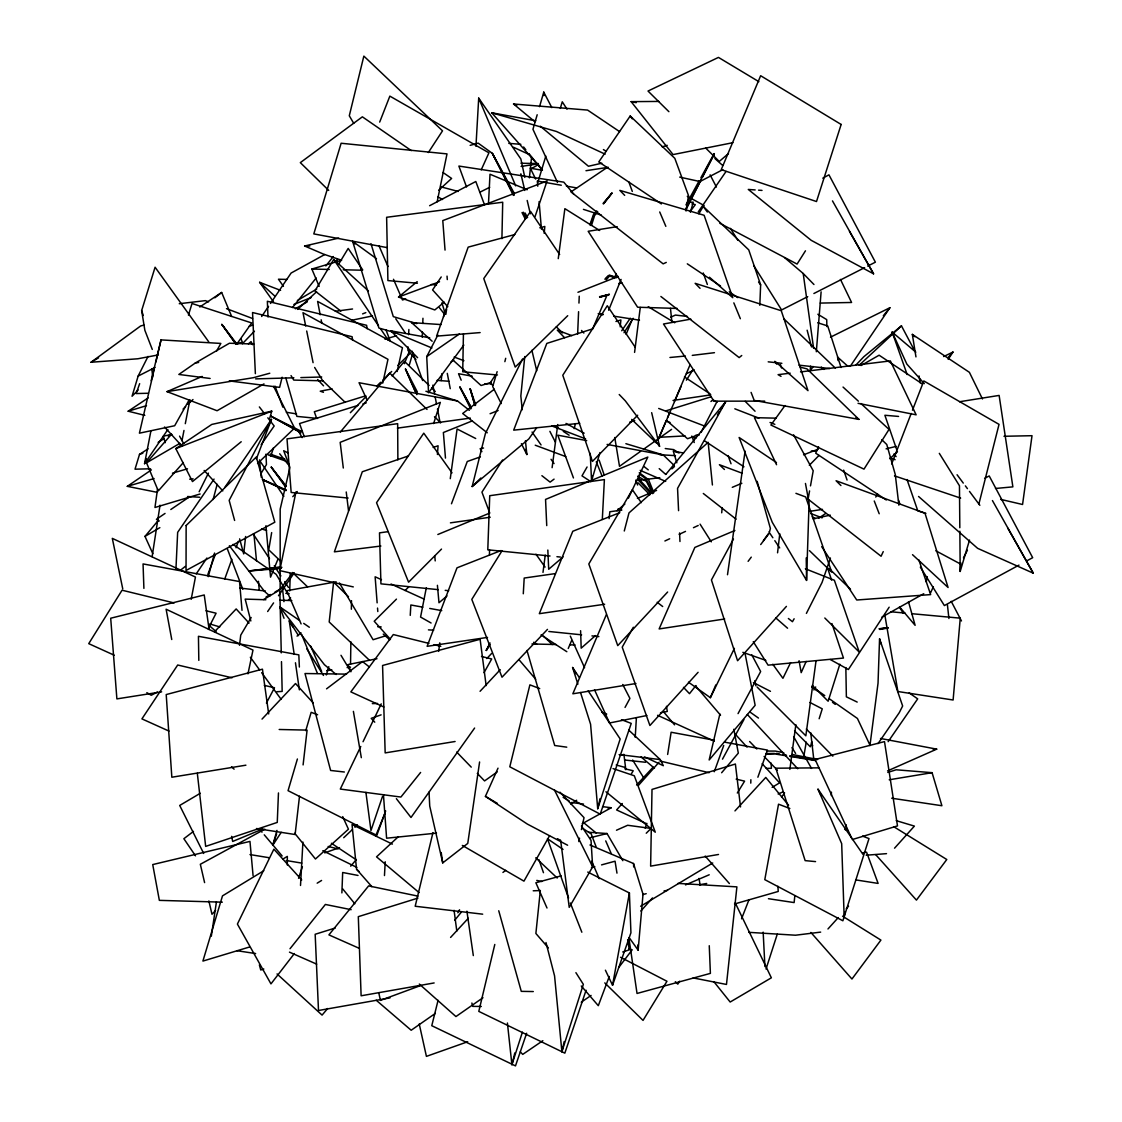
<?xml version="1.0" encoding="UTF-8"?>
<svg xmlns="http://www.w3.org/2000/svg" width="1122" height="1122" viewBox="0 0 1122 1122"><rect width="100%" height="100%" fill="white"/><g stroke="black" fill="none" stroke-linecap="round" stroke-linejoin="round"><path stroke-width="1.5" d="M350.541 664.154L350.877 641.84M351.368 609.232L351.495 600.649M463.428 333.949L462.713 371.761L497.439 374.986M489.458 555.138L489.557 549.962M501.913 238.677L502.712 202.226L386.627 217.289L387.903 280.57L417.426 283.235M831.332 795.582L831.416 792.118M750.772 783.128L750.87 779.72M289.714 590.915L290.275 573.594M776.452 462.559L739.118 437.482L772.273 522.305L806.55 580.411L809.074 502.796L805.456 483.456M878.035 743.62L899.297 712.624L902.649 706.004L879.564 638.825L878.035 683.2L869.943 745.583M422.251 337.189L422.447 332.028M422.756 323.431L422.952 318.269M341.887 892.916L342.673 872.495L358.016 875.441M759.818 305.31L760.632 284.862L748.739 249.869L703.228 206.42L698.852 213.797M278.466 792.945L277.26 822.412L205.663 846.395L197.318 773.268M577.634 334.075L578.587 311.692M578.952 303.08L579.247 296.194M175.958 568.826L177.655 532.347L214.036 479.08M408.057 346.894L407.903 350.387L415.925 359.475M408.618 334.707L408.871 329.489M488.463 203.952L490.005 174.233L527.186 189.758M602.318 519.43L604.393 479.585L489.739 495.7L487.79 549.808L550.018 556.007M384.467 875.553L385.225 861.78M300.514 885.468L302.912 842.089M475.952 146.281L478.701 98.133L520.86 158.987L524.816 177.43M410.245 615.375L410.848 604.982L422.868 607.184M523.287 593.762L524.198 578.054L555.306 573.594M635.22 737.364L636.37 718.178M281.313 568.363L249.112 570.986L280.374 566.876M969.534 540.033L960.194 571.435L960.797 562.879M437.412 454.48L438.085 445.771L433.148 447.468M816.325 351.747L821.108 291.86M721.712 512.81L722.161 507.677M544.198 233.334L544.815 226.448L539.808 227.794M629.358 937.88L638.138 950.166L643.018 894.22L633.523 863.519L589.976 844.992M620.214 326.839L620.887 319.938L615.95 321.495M810.07 371.34L810.575 366.165M524.759 356.544L520.832 396.01L522.249 409.768M540.327 890.531L535.881 933.476L548.363 947.922M529.374 177.851L531.576 157.234M609.106 518.63L609.835 511.758L621.854 510.047M794.853 895.651L794.124 902.579L768.43 898.708M245.62 536.498L243.698 553.903L239.617 538.855M844.768 912.326L844.179 917.501L841.682 843.66L818.022 789.201L863.014 854.417M299.504 796.227L295.114 834.516L256.503 828.527M303.094 764.909L307.091 730.113L279.182 729.482M777.56 552.809L779.776 533.792M239.519 645.304L240.725 635.164L251.16 617.507M441.17 380.582L441.998 373.626M634.575 352.392L640.269 307.442M438.688 651.391L439.768 642.85M552.108 467.678L557.746 424.537M542.992 572.402L545.25 555.095M558.251 258.649L564.871 208.664L599.681 230.501M590.242 453.33L591.546 480.903L592.234 475.812M789.86 769.397L795.849 724.63M450.273 478.673L457.089 428.997L475.7 438.506M816.031 660.844L805.848 735.808L757.112 687.043M157.543 488.883L154.962 507.481L200.151 493.975M745.092 451.1L727.505 574.73M479.599 761.964L467.762 843.421L442.727 862.902L429.726 806.059L429.039 792.132M211.315 936.211L216.434 901.85M445.855 314.342L446.626 309.139M152.143 556.624L160.025 505.195M667.646 754.447L671.124 732.245L714.139 740.211M686.047 211.02L688.515 195.621L674.813 158.328L630.199 116.015L598.797 161.933L661.391 203.938M803.899 755.891L806.227 742.161M271.664 532.585L268.733 549.822L281.257 561.771M808.064 499.29L809.579 490.903M810.491 485.868L813.212 470.777L793.577 434.845M605.403 970.193L612.542 985.256L629.4 892.972L587.746 872.06M191.203 599.302L195.452 577.045L112.312 538.378L122.747 588.84M167.865 429.516L144.556 463.695L150.881 431.058M183.699 443.597L182.002 440.623L183.98 430.455M185.298 423.667L189.899 399.923M426.304 587.844L420.568 617.058L431.086 623.005M437.145 201.834L447.005 153.896L341.13 143.251L313.809 233.909L387.048 247.597M295.97 491.885L279.743 570.607L353.29 586.904M247.962 673.845L252.983 650.101L166.112 609.232L171.75 639.512M443.513 316.895L444.593 311.79M926.239 581.855L927.319 576.764M382.756 383.093L387.974 359.32L302.996 312.701L305.689 326.025M578.784 841.57L579.541 838.148M581.406 829.607L584.029 817.643L559.962 792.188M397.146 371.508L402.447 347.736L317.624 301.425L320.191 314.777M545.979 942.536L554.563 975.888L561.898 1051.749L564.184 1041.581M154.345 368.731L139.409 433.176L174.681 425.729L189.211 399.811M155.916 361.943L161.021 339.896L220.838 343.43L216.574 351.06M289.869 467.664L280.191 509.108L280.163 589.19L292.87 572.753M719.875 714.041L709.16 759.973L755.148 705.317L744.98 653.06M580.523 692.512L590.579 724.223L597.703 808.738L600.074 798.626M494.802 944.458L478.799 1011.385L564.829 1053.151L586.077 990.249M151.161 380.751L161.021 339.896M432.966 832.608L415.182 906.253L482.684 914.178M507.41 1022.998L511.913 1064.736L514.816 1052.913M282.141 377.23L279.616 387.356L229.239 380.905M536.793 427.524L528.855 438.912L472.166 486.555L485.433 433.415L522.557 358.998M438.071 1000.333L431.774 1025.704L515.489 1065.9L526.639 1033.25M574.169 428.66L575.446 423.597M978.833 504.227L999.029 424.368L923.813 380.947L912.467 410.217M504.858 361.663L505.699 358.311M624.281 530.987L628.993 512.908L708.15 442.334L712.414 484.97M769.538 531.744L770.393 528.462L757.154 481.338M208.271 576.652L214.54 553.048M213.11 499.5L217.177 484.325M690.465 212.114L693.242 202.212L689.778 202.212M281.215 832.342L272.73 845.315L276.994 830.392M269.645 418.52L271.776 411.157L211.763 424.439L175.817 448.618L192.479 481.562L241.216 441.745M409.404 364.664L412.307 354.762M537.186 114.753L532.95 129.296L557.494 182.465M539.528 106.674L543.763 92.13L551.842 107.628M297.4 758.991L288.059 790.673L376.838 835.385L385.659 810.926M305.759 730.66L311.159 712.316L317.61 714.77M497.13 371.663L492.698 386.585L501.239 403.569M591.546 480.903L599.961 452.587M148.048 356.403L138.146 376.08L132.059 396.248L138.146 389.993M326.32 674.939L328.802 666.734M537.859 182.381L545.825 156.07M560.285 108.385L562.276 101.807L567.003 109.171M148.118 448.842L139.521 454.368L135.019 469.192L150.516 468.772M152.283 349.433L144.85 330.275L141.653 310.584L155.088 267.232L208.776 341.901M188.426 315.128L192.03 303.501L251.693 322.954L236.77 344.159M591.518 225.354L594.604 215.438L597.675 211.497M811.893 741.852L810.336 746.803L794.558 730.927M819.144 718.739L822.258 708.838L809.972 702.498M270.865 456.037L273.445 447.86M433.639 423.569L440.329 402.391L340.176 442.349L343.304 468.014M839.845 664.224L828.148 701.222L812.23 685.332M561.898 1051.749L583.356 984.359L575.909 972.662M511.913 1064.736L522.417 1032.142M597.703 808.738L620.171 738.963L588.138 690.829M766.017 969.043L777.266 934.205M298.536 878.288L302.393 866.689M590.424 225.466L593.594 215.999L596.834 211.96M535.04 216.63L547.045 181.021L442.783 220.599L445.041 250.094M382.462 796.564L370.961 830.575L365.912 792.384M272.73 845.315L276.657 833.842M830.434 557.999L822.061 582.444L806.395 613.397M589.92 224.652L593.356 214.807L596.638 210.978M139.647 383.668L136.183 393.556L148.441 393.247M612.542 985.256L630.929 932.775L629.4 892.972M645.206 828.26L646.917 823.422M757.869 777.223L767.49 750.099L724.461 742.119M714.279 771.726L723.718 745.485M224.723 579.036L231.875 559.289M236.041 547.774L238.425 541.197M144.556 463.695L146.337 458.87M451.479 503.764L467.271 461.493L480.398 456.864M207.836 574.45L215.186 554.885M609.274 976.477L598.307 1005.691L581.28 986M256.335 458.968L271.496 419.362L224.709 487.579M336.109 262.422L337.371 259.168M891.667 463.905L911.204 413.471M741.544 918.82L749.005 899.69M379.685 122.088L389.853 96.127L488.926 152.83L481.226 169.857M404.383 363.682L409.516 350.863M608.643 310.219L621.083 279.42M626.118 334.356L632.079 319.784M277.835 559.457L270.542 577.143L265.942 525.727M375.73 835.708L384.902 813.464M606.329 614.674L572.837 693.803L635.922 683.522M568.237 648.488L571.673 640.424M666.216 420.708L657.997 439.978L681.068 386.417M667.576 417.496L669.638 412.686M674.42 401.438L690.17 364.51M688.459 682.19L710.366 697.688L715.794 684.953M592.907 328.311L606.637 296.11M614.197 278.396L616.259 273.558M806.157 661.447L801.192 672.653L799.074 660.718M415.028 391.129L405.463 369.04L417.412 392.111M818.555 446.808L815.708 453.204L886.31 499.991M567.62 845.231L527.326 824.067L485.419 796.354L498.014 768.163M930.517 592.921L933.392 586.708M300.934 432.854L270.795 416.122L301.58 431.451M883.252 551.617L881.079 556.246L807.952 499.052M628.432 498.154L647.815 457.075L545.558 499.416L546.737 525.601M360.765 746.467L340.303 789.061L400.905 797.055L420.61 772.455M363.037 741.726L381.228 703.873M710.366 697.688L734.419 648.362M790.575 662.667L782.932 678.305L772.778 664.266M199.141 491.745L208.412 473.133M470.777 409.025L459.908 387.02L471.478 407.931M685.822 209.954L700.885 180.347M702.47 177.234L714.363 153.854M208.131 628.783L216.097 613.215L206.027 610.761M490.048 642.962L486.261 650.48L489.963 644.603M463.835 345.071L428.534 392.77L426.725 356.628L437.846 335.029M685.907 208.804L714.363 153.714M701.096 432.321L717.112 401.396M271.496 419.362L229.169 500.384L234.624 520.454M963.475 557.83L967.416 550.243M266.419 703.059L274.497 687.758L264.301 685.374M733.451 539.093L711.432 579.962L737.575 660.746L786.424 606.385M738.038 713.62L760.66 671.531L751.712 654.729M625.038 707.421L629.919 698.403L622.738 684.504M722.498 759.145L743.886 719.623M685.963 204.877L699.216 180.74M700.885 177.725L714.139 153.588M489.473 644.533L486.261 650.48M665.767 474.466L725.654 401.76L677.562 488.365L678.572 510.65M633.327 627.254L622.219 647.156L649.904 725.513L698.094 672.302M484.017 672.667L491.688 658.979L481.506 656.454M549.542 835.764L523.96 881.149L462.334 845.427M587.072 466.99L581.995 475.868L590.775 481.618M794.124 618.783L792.455 621.7L788.373 618.503M457.818 912.775L459.557 909.774M581.434 826.016L591.042 840.42L592.654 866.815L569.219 907.361L560.649 840.294M631.434 773.731L633.201 770.758L624.814 768.794M368.451 290.963L333.725 259.463L314.931 290.893L340.836 311.103M338.606 264.245L348.185 248.425L362.757 269.967M813.885 689.988L815.694 686.987M261.047 473.4L266.447 464.578L265.97 454.13M737.308 793.03L744.601 781.15L736.158 779.131M679.637 981.203L677.814 984.134L675.318 981.708M502.067 550.706L471.801 599.4L502.011 677.211L547.48 629.386M686.398 380.19L692.877 369.825M717.379 414.902L719.216 411.984M721.053 409.067L725.654 401.76M805.47 250.809L797.083 264.077L719.861 223.292M624.028 332.715L633.201 318.311M502.6 459.992L481.941 492.151L489.795 513.119M875.749 497.06L877.628 494.143M428.338 152.55L442.517 130.839L363.851 56.1L349.293 115.776L353.725 123.336M889.157 607.198L848.386 669.525L830.266 659.526M495.629 374.706L489.949 383.331L492.881 385.253M948.174 359.335L952.957 352.056L943.658 356.558M441.212 276.966L432.587 289.925L447.818 306.713M196.252 573.861L206.897 558.041M261.664 316.502L268.537 306.362M270.5 303.459L291.117 273.039L324.707 254.554M850.238 366.319L889.886 307.723L830.504 337.161M621.714 330.752L630.298 318.213M267.653 611.532L273.572 602.907M278.508 595.726L294.315 572.739M698.249 211.876L726.032 171.484M888.147 741.67L917.684 698.866L909.171 692.905M261.202 444.607L274.175 425.995L267.821 417.819M781.571 797.167L784.573 792.861M474.606 728.052L411.003 817.489L396.361 798.668M785.007 405.533L770.912 425.028L863.996 469.136L889.031 429.389L860.925 403.527M810.168 370.723L813.198 366.543M763.423 540.58L768.444 533.665M285.339 486.71L271.258 467.117L286.32 486.387M690.142 211.595L695.317 204.625L691.937 203.853M748.108 561.337L751.263 557.143M760.702 544.563L769.103 533.385M236.658 343.781L221.847 324.398L235.872 344.202M618.671 967.585L632.191 949.787L628.769 949.086M294.371 953.546L270.963 983.882L237.401 924.065L273.866 849.172L301.72 879.943M603.804 203.601L611.981 193.082L603.215 203.306M695.921 685.556L689.497 693.677L683.48 687.351M290.009 948.749L325.366 904.458L351.144 909.676M292.533 307.512L316.166 278.004M325.829 265.928L333.36 256.545M603.313 203.867L611.967 193.096M454.705 920.278L461.268 912.214M883.309 315.773L889.886 307.723M152.844 553.665L144.99 536.386L158.356 520.356M340.331 432.04L389.755 373.121L427.019 409.446M392.139 375.982L404.453 361.298L429.123 385.491M721.628 772.749L738.318 753.114L733.858 729.244M327.694 1008.496L322.07 1015.101L277.05 973.952M350.695 866.156L356.361 859.536M606.231 279.855L609.414 276.166L616.469 277.513L609.33 275.058L606.104 278.368M292.786 496.681L297.274 491.534M183.363 462.545L158.3 490.917L146.519 462.811L170.712 435.14M622.331 803.52L616.609 809.958L646.356 823.604M638.362 785.498L658.965 762.315M640.872 910.994L652.499 897.937M948.441 357.105L952.957 352.056M894.557 848.176L914.402 826.101L896.254 820.659M827.966 928.974L838.274 917.586M846.283 908.736L848.569 906.211M734.966 810.911L765.765 777.434L788.612 805.273M350.359 412.7L365.912 396.739M636.609 785.021L653.088 767.182M450.581 937.431L468.295 918.287M667.632 592.023L617.745 645.641L588.812 563.959L632.373 489.711L641.293 502.67M480.062 691.292L500.244 669.694M262.029 719.09L295.507 683.536L313.108 702.835M214.681 631.63L236.167 608.937L249.056 623.103M486.794 658.544L491.59 653.495M855.595 365.351L863.898 356.67L901.457 325.857L914.472 350.457M215.606 910.475L211.974 914.276L208.874 900.938M242.394 343.739L254.442 331.2M249.168 570.93L281.917 567.339M809.327 465.293L818.99 455.434M637.675 415.224L592.444 461.423L562.781 375.253L607.297 305.731L635.318 347.371M441.507 549.079L408.576 582.178L376.543 502.712L423.765 433.176L452.04 472.839M396.459 599.12L374.229 621.251L390.456 639.358M405.098 590.509L408.801 586.834M646.244 833.225L651.181 828.331M604.856 279.182L608.419 275.675L616.441 277.499M472.166 486.555L480.861 478.014M376.95 385.912L380.638 382.293M383.093 379.895L391.676 371.466M397.805 365.449L410.077 353.43M567.718 315.703L515.208 367.076L483.764 278.551L530.58 211.455L559.64 254.512M288.172 600.298L290.626 597.9M183.068 409.081L185.537 406.697M188.019 404.313L192.97 399.53M257.555 463.498L294.581 428.057L273.6 386.389M343.711 837.713L352.42 829.551M354.917 827.223L357.399 824.894M859.172 365.253L901.457 325.857M297.596 309.406L316.558 291.762M671.896 468.87L674.462 466.5M398.394 836.647L376.543 856.843L419.067 892.579M438.674 190.277L451.619 178.44L442.98 172.479M889.76 458.758L897.46 451.801M475.742 404.958L470.146 388.759L475.027 405.589M595.502 635.571L581.182 648.151L580.607 630.704M297.05 636.146L300.962 632.766M728.473 153.56L719.258 161.456L705.752 148.104M563.146 556.877L548.7 569.247L547.831 550.046M617.002 510.762L624.884 504.016M447.005 595.964L438.983 602.752L437.412 585.319M248.397 343.823L251.048 341.621L252.604 344.706M444.242 302.183L434.803 309.953L398.52 297.05L417.188 281.636M741.74 355.506L739.16 357.595L660.886 296.474M181.161 569.696L185.256 566.428M214.863 297.779L221.665 292.463L231.651 316.446M494.269 389.25L462.671 413.499L487.257 432.797M502.937 872.439L505.713 870.335M450.932 362.125L453.709 360.022M326.558 688.838L362.532 661.573L369.362 666.959M193.475 831.402L183.868 838.709L195.509 855.848M554.072 479.122L550.089 482.123L541.898 475.686M158.398 354.903L137.852 358.774L91.05 362.252L140.643 325.969L143.897 325.071M497.228 771.908L484.578 780.926L477.299 773.395M640.62 451.339L619.498 466.317L614.772 437.51M643.439 449.347L671.587 429.375M710.927 401.494L713.578 399.628M435.35 1013.39L411.185 1030.248L376.207 1000.221M482.979 997.724L455.939 1016.56L419.305 984.05M253.698 344.019L229.407 343.248L195.256 363.051L178.847 374.453L210.123 378.465M426.725 356.628L459.403 333.977M581.252 1002.212L591.084 995.438M157.431 492.376L127.305 486.345L151.386 469.894M542.852 1040.683L522.726 1054.385L520.313 1051.861M165.046 513.427L156.407 519.304L159.268 520.987M170.81 509.514L189.534 496.794M606.862 167.669L570.958 191.918L663.144 263.852L666.272 262.408M818.527 518.28L825.68 513.469M144.808 415.364L128.189 411.213L148.132 397.931M270.795 416.122L299.714 431.732M199.772 306.979L221.665 292.463M158.132 442.405L163.868 438.716M168.16 435.967L171.021 434.116M570.846 803.983L576.68 800.238M317.175 883.168L321.579 880.461M263.754 870.742L222.493 895.875L202.9 961.077L249.266 947.08M282.912 859.073L287.33 856.381L287.33 864.992M263.656 599.555L279.813 589.877L281.271 652.892M640.634 906.239L712.736 863M772.146 787.335L779.594 782.876L762.147 763.717M297.372 300.528L316.685 289.069M200.305 793.282L179.702 805.456L203.685 853.463M91.05 362.252L98.582 357.82M144.99 536.386L159.857 527.649M531.113 168.833L538.602 164.471M295.352 308.816L307.316 301.818M146.519 462.811L179.786 443.4M263.979 383.906L217.079 410.736L167.024 391.634L202.17 376.431M861.051 365.534L879.101 355.211L922.438 383.99M881.934 617.058L923.743 593.72M266.068 596.988L270.528 594.506M274.988 592.037L282.421 587.914L283.95 601.644M582.206 823.702L611.224 807.756L602.57 806.62M264.778 829.186L200.333 864.277L204.597 882.607M822.791 178.188L828.948 174.836L875.384 262.183L867.699 266.096M1018.972 565.123L944.373 605.571L920.335 567.143M1026.574 560.986L1032.675 557.69L989.211 475.952L984.625 478.351M221.847 324.398L236.069 343.977M157.375 692.036L151.232 695.275L146.842 692.653M429.628 205.705L475.812 181.512L484.367 204.442M271.229 467.145L286.096 486.317M722.806 169.688L699.946 181.54L679.722 177.108M138.146 376.08L155.088 367.441M807.728 296.643L781.599 309.953L753.661 265.451M813.885 293.515L864.613 267.667M480.37 191.96L489.711 187.304M686.44 373.654L694.308 369.994M664.897 540.986L669.652 538.77M679.175 534.338L685.514 531.393M693.452 527.705L698.207 525.489M670.746 317.161L675.43 315.072L687.463 316.46M616.483 830.224L627.661 825.273L651.307 828.471M887.572 770.884L936.702 749.145L880.518 738.472M778.121 793.997L782.932 791.936M685.5 884.907L709.216 874.781M734.896 530.496L694.855 547.424L659.119 628.937L724.672 618.993M732.287 487.327L741.824 483.302M637.422 498.406L656.58 490.398M437.832 534.507L489.22 513.287M262.941 828.92L232.689 841.444L231.623 836.367M293.908 304.455L311.257 297.498M472.362 420.862L443.372 432.517L445.476 458.085M490.09 413.723L498.14 410.484M619.779 512.67L572.781 531.281L539.317 613.678L604.66 604.253M577.942 292.281L618.208 276.447M501.057 550.551L457.005 567.83L427.117 646.328L487.537 637.408M237.429 343.935L242.324 342.028L240.978 338.83M175.817 448.618L271.776 411.157M362.602 313.88L365.814 312.631M803.562 454.817L818.176 449.179M398.52 297.05L439.543 281.762M420.68 985.537L380.442 1000.389L378.956 993.643M698.922 434.649L687.52 438.73L666.552 420.385M324.721 852.874L339.489 847.615M467.692 1041.749L426.416 1056.377L419.235 1023.979M381.115 714.854L371.2 718.346L374.762 722.175M408.436 455.939L362.294 471.759L334.384 551.842L380.891 546.035M139.521 454.368L142.831 453.232M622.724 951.975L629.288 949.843L627.647 939.619M592.907 328.802L546.807 343.402L513.694 430.147L579.751 423.303M887.811 772.441L896.155 769.79L932.087 772.679L941.905 805.736L891.709 798.219M386.263 635.613L373.093 639.722L339.391 582.949M629.723 422.153L634.715 420.596M666.314 410.736L711.208 396.739M417.931 898.105L358.311 916.66L361.116 995.789L434.144 982.942M335.24 928.02L315.17 934.275L318.494 1010.501L389.993 997.893M662.218 146.884L667.211 145.341M365.814 395.771L314.314 411.746L316.628 418.296M357.904 405.435L299.546 423.555L304.23 436.626M362.911 403.892L366.235 402.854M249.294 326.179L252.548 325.184M491.015 382.448L481.058 385.505L452.755 359.882M599.653 297.344L609.33 294.399L599.555 296.685M128.189 411.213L146.491 405.673M852.313 839.537L897.488 825.904L884.501 741.6L815.119 759.51L851.584 837.966M263.824 969.029L260.739 969.969L259.378 964.92M405.827 298.957L402.461 299.953L393.499 279.28M384.958 339.181L396.501 335.759M620.606 755.372L623.916 754.391L625.824 769.748M319.167 286.39L311.86 269.042L341.621 260.248L323.767 254.217L304.623 245.999L338.746 238.102M127.305 486.345L154.065 478.547M172.451 473.175L187.5 468.8M734.517 903.981L778.219 891.457L777.939 886.282M470.16 145.355L478.14 143.125L492.263 153.293L514.142 193.068M600.116 296.965L609.33 294.399M269.771 373.247L253.474 377.693L167.024 391.634M561.14 875.875L535.867 882.748L547.003 908.007M591.462 867.629L594.828 866.703M601.574 864.88L615.052 861.205L616.974 873.14M514.816 234.54L468.169 247.135L436.584 336.137L480.132 332.589M590.256 837.713L607.016 833.534L622.85 860.686M642.808 894.529L646.202 893.687M886.1 448.842L896.254 446.36M601.785 163.209L588.461 166.252L540.299 126.225M813.198 518.855L830.266 515.124M714.448 352.687L692.274 355.379M352.098 320.191L372.49 315.913M376.978 658.726L348.002 664.589L350.765 670.956M732.89 142.69L673.06 154.584L631.139 101.639L658.824 101.429M646.889 715.513L609.527 722.989L594.548 689.82M660.479 712.807L667.281 711.446L666.468 706.313M171.89 434.438L163.363 436.121L165.144 442.713M332.126 388.899L320.233 391.199L323.431 392.293M483.554 448.015L480.132 448.674L481.913 451.633M195.256 363.051L198.65 362.42M336.151 581.813L286.741 590.719L301.103 623.944M690.857 319.139L663.495 324.006L713.985 401.171L764.699 401.129M664.042 890.952L667.464 890.349M699.876 884.683L706.706 883.477M718.515 854.473L650.634 866.128L652.008 789.425L735.387 764.026L740.534 806.928M879.662 629.456L888.147 628.025M889.213 779.776L932.087 772.679M245.9 765.19L171.834 777.223L166.21 694.56L262.45 669.175L268.691 713.943M455.097 741.502L385.169 752.904L382.574 665.486L480.118 639.274L486.149 685.612M863.141 852.748L866.577 852.201L878.119 883.421L855.623 879.872M617.198 226.658L588.166 231.286L637.619 307.218L677.267 308.452M959.576 401.732L999.127 395.421L1012.871 486.864L995.495 488.477M161.638 691.839L116.884 698.894L110.699 618.222L204.232 594.969L209.113 629.54M585.979 170.712L608.278 167.304M808.696 511.506L822.51 509.374M521.113 166.435L538.378 163.854M326.726 670.647L331.832 669.89M347.119 667.604L350.513 667.099M673.046 400.428L710.829 394.874M879.339 628.993L887.951 627.759M388.156 531.646L379.502 532.866L380.933 583.847L438.267 589.653M450.427 522.852L490.216 517.228M397.426 428.127L470.328 418.099M335.38 311.271L352.546 308.985M879.199 628.755L887.881 627.605M790.183 373.177L778.093 374.664L781.038 376.361M800.547 371.915L890.363 360.905L916.127 414.817L858.064 403.331M639.105 480.23L659.778 477.706M820.659 932.116L795.512 935.215L748.697 932.326M179.268 303.711L205.34 300.64L208.594 301.874M618.741 283.501L622.191 283.109M189.674 479.178L193.11 478.813M436.5 833.127L386.599 838.204L383.443 794.642M669.96 357.483L685.402 356.025M302.169 431.311L298.761 431.591L302.127 437.622M933.238 749.426L936.702 749.145M866.184 855.216L886.506 853.646M484.648 384.019L491.534 383.486M276.98 691.727L282.169 691.418L281.482 661.643M607.886 807.952L611.224 807.756M659.231 437.3L685.107 435.911M695.458 435.364L698.908 435.182M811.318 451.016L816.55 450.778M533.216 890.798L540.117 890.545M372.336 703.62L377.567 703.452M255.606 378.885L293.88 377.791M300.85 377.595L321.719 376.992M765.947 754.082L774.559 753.886L786.522 755.849M1003.98 436.276L1032.016 435.701L1022.563 504.493L1000.726 499.402M820.294 303.08L851.584 302.477L840.462 279.406M765.807 753.605L774.446 753.437M766.256 768.388L771.389 768.304L771.165 763.142M818.794 767.855L775.835 768.205L805.147 860.63L815.554 861.598M766.775 751.067L775.344 751.081L783.801 752.778M304.623 245.999L309.812 246.013M481.282 1006.448L472.783 1006.378L471.871 1003.012M346.516 674.126L305.002 673.523L330.611 770.463L344.342 772.006M533.287 991.553L521.281 991.357L498.743 910.755M520.959 163.251L538.364 163.56M311.86 269.042L329.265 269.448M343.206 269.771L362.35 270.22M531.954 643.986L556.119 644.533M569.92 644.841L575.095 644.954M323.164 380.821L293.74 380.078L291.033 375.59M776.2 418.169L754.419 417.65L776.55 464.718M286.952 279.434L278.466 279.224L283.431 286.306M222.338 902.158L159.352 900.363L152.732 864.571L249.968 841.402L253.081 875.679M265.886 599.751L245.171 599.106L250.837 620.971M279.701 600.186L291.79 600.565M659.792 454.719L675.472 455.644M677.912 883.407L736.902 886.871L726.481 984.457L693.13 977.921M187.556 496.513L199.674 497.256M377.707 626.721L381.214 626.946M428.436 629.863L433.681 630.185M432.166 341.242L411.564 322.603L441.002 324.567M755.148 189.927L748.29 189.45L811.22 240.332L873.561 273.824L832.482 200.894M758.57 190.165L762.006 190.403M588.447 832.229L607.016 833.534M437.033 380.372L449.024 381.27M508.799 143.378L520.832 144.303M534.942 121.779L513.539 103.995L587.591 110.082L619.568 131.611M898.568 416.43L884.879 415.266L896.801 449.88M431.311 284.483L436.528 284.946M891.092 611.799L904.935 613.061M911.849 613.706L960.264 618.166L953.111 700.002L897.881 691.517L884.767 614.576M317.526 418.422L296.881 416.388L285.886 378.184M348.115 498.056L291.173 492.46L287.008 438.87L397.665 423.667L397.875 459.866M556.933 556.694L560.397 557.045M445.224 590.354L448.688 590.719M548.84 631.476L581.603 634.828M591.953 635.894L598.853 636.595M768.205 361.831L781.866 363.318M798.948 365.169L829.705 368.507M624.716 760.015L645.529 762.273M239.884 588.068L265.395 590.999M285.801 593.328L289.195 593.72M619.12 754.601L660.227 759.594L663.34 765.709L644.575 756.915M665.262 448.534L673.663 449.613L677.856 452.39M571.421 802.496L583.538 804.095M566.764 747.168L554.703 745.499L526.989 650.494M236.952 950.699L255.634 953.56M598.18 313.697L603.341 314.511L600.452 313.641M613.678 316.138L639.498 320.191M286.348 412.279L296.503 413.892M789.93 756.396L815.554 760.576M249.996 854.571L268.985 857.699M286.236 860.532L301.762 863.099M542.108 170.235L530.327 168.216L535.671 179.057M776.186 753.409L779.594 753.998M783.016 754.587L786.438 755.176M789.86 755.765L813.801 759.903M561.28 185.228L537.312 181.063L537.761 186.21M566.414 186.126L576.68 187.907M417.608 357.68L390.835 330.85L429.768 337.834M542.459 169.969L491.702 112.775L535.797 120.797M800.252 367.175L806.97 368.872L858.947 419.39L754.208 400.428L751.081 392.391M472.18 376.179L458.533 373.71L461.184 380.19M429.726 608.433L441.745 610.62M469.361 410.301L457.453 400.961L359.054 382.728L367.104 400.077M683.564 453.022L673.27 451.1L676.832 462.797M586.694 440.595L557.788 435.182L573.454 477.944M607.1 444.424L663.214 454.929L674.168 465.434M792.258 754.461L817.629 759.524M631.139 101.639L636.216 102.677M417.931 896.113L368.605 885.903L328.9 934.878L359.18 948.3M536.765 880.405L541.8 881.527M232.044 677.786L177.697 665.009L141.919 718.879L168.959 731.067M660.101 761.039L709.118 772.693M599.372 313.978L602.514 314.749M174.12 602.949L122.06 590.214L88.736 643.649L114.206 655.206M328.157 846.479L338.213 848.933M428.927 643.397L393.303 634.561L350.849 691.881L383.836 707M434.018 644.659L440.806 646.342M817.04 759.187L813.66 758.318L810.729 732.764M411.564 322.603L414.958 323.487M441.451 186.981L458.253 191.469M616.202 764.994L624.561 767.28M491.702 112.775L556.442 131.484L605.151 154.177M395.337 332.785L378.899 328.017L352.645 241.37L376.473 258.677M209.8 623.958L219.786 626.918M416.739 323.613L393.303 316.628L370.989 243.74M625.88 443.681L663.214 454.929M425.911 391.269L457.453 400.961M925.902 513.371L917.796 510.847L907.011 479.529M817.714 322.771L827.741 325.955L841.065 367.511M583.426 209.365L601.378 215.144M261.566 528.911L266.545 530.524M894.5 475.882L960.642 498.112M613.033 768.584L634.309 775.779L655.276 832.201L605.95 791.767M742.848 652.331L765.835 660.381M270.22 454.087L284.904 459.235M268.186 454.901L286.026 461.184M565.769 456.598L535.236 445.21M666.791 421.283L670.016 422.461M674.35 451.198L679.161 452.979M454.158 357.048L463.891 360.695M742.189 473.232L719.398 464.704L724.433 469.473M795.933 493.329L805.694 496.976L831.725 572.136L809.453 550.636M692.569 437.075L695.766 438.295M810.729 513.539L822.131 517.859M226.49 308.648L252.534 318.494M571.799 335.618L557.283 330.12L564.562 337.694M539.71 688.585L529.893 684.855L509.795 766.789L600.214 814.151L631.237 723.409L621.434 719.679M601.813 712.218L606.722 714.083M789.846 808.485L778.528 804.193L764.797 879.648L842.874 920.783L869.003 838.569L862.538 836.114M844.768 829.368L848.008 830.589M551.856 425.967L585.586 438.842M658.698 408.45L705.429 426.374M273.544 301.86L259.631 282.309L280.584 290.374M712.414 400.105L717.224 401.971M734.826 408.801L758.837 418.127M770.029 422.475L774.839 424.34M890.251 457.832L895.118 459.725M805.358 568.784L834.375 580.27L859.242 652.092L824.81 618.012M618.054 508.911L621.251 510.187M513.539 103.995L516.793 105.314M390.835 330.85L431.914 347.988M640.171 470.356L665.683 481.408M262.52 479.501L286.32 490.005M289.476 952.143L316.67 964.135M992.437 500.566L1033.264 573.174L977.627 548.335L918.553 496.471M381.48 579.681L375.127 576.792L377.132 602.851M391.003 584.015L424.326 599.19M657.59 715.303L714.279 741.179M513.483 147.263L529.374 154.57M286.096 490.524L262.478 479.613L285.773 490.524M855.806 417.861L858.947 419.39M857.194 702.077L846.367 696.832L845.848 667.576M392.377 844.109L352.028 824.53L356.558 869.213L371.845 886.646M322.827 850.7L356.852 867.39M288.312 453.05L283.698 450.721L289.757 466.878M753.409 682.569L770.463 691.334M620.564 957.276L666.959 981.273L643.032 1020.403L604.772 982.886M935.832 550.804L960.306 563.903M565.993 423.429L584.155 433.176M687.295 196.294L704.181 205.564M812.23 516.849L815.245 518.518M438.001 196.897L442.531 199.506M533.665 642.261L536.653 644M485.419 796.354L497.411 803.408M557.424 838.653L560.411 840.42M563.146 797.363L569.163 800.954M758.865 81.668L718.459 57.404L648.011 91.05L668.894 111.681M637.717 476.191L646.468 481.45L652.667 493.666M817.854 314.244L826.718 319.616L826.886 326.6M648.264 306.713L674.701 322.771M893.827 826.746L946.786 859.508L916.436 900.11L875.707 854.655M842.538 916.169L880.91 940.096L851.949 979.015L810.897 932.452M603.412 149.563L606.385 151.428M582.346 828.162L591.182 833.856L596.062 846.703M541.042 634.94L566.848 651.714M554.464 425.589L558.868 428.478M563.258 431.353L569.12 435.196M704.532 440.806L743.956 466.808M684.462 376.936L710.268 394.018M915.959 356.894L912.34 334.398L969.394 372.322L982.451 398.969M331.397 843.267L355.898 859.55M687.309 263.824L720.534 286.04M729.202 291.846L737.869 297.639M563.048 849.438L547.48 838.737L568.573 898.035M411.311 150.614L362.364 116.828L300.331 162.634L328.718 190.403M284.02 618.264L279.771 606.82L299.49 620.438M303.711 623.369L309.335 627.254M233.025 544.408L276.166 574.338L287.709 593.58M811.963 686.636L824.754 695.584M829.018 698.571L857.418 718.459L869.999 745.204M639.4 474.059L646.146 478.856L652.906 493.077M749.903 711.979L758.472 718.066M811.781 686.832L817.293 690.956M832.496 702.316L835.259 704.378M639.26 472.699L648.586 479.739L653.86 492.698M657.183 602.262L662.695 606.525M703.312 493.484L736.102 519.177M644.112 466.626L648.25 469.866M583.174 822.244L596.441 833.211M336.193 674.504L324.412 664.687L279.771 606.82M641.069 756.957L654.449 768.247M907.165 374.552L892.144 332.07L915.833 352.168M269.855 595.978L264.638 591.56L229.365 545.755M784.587 257.625L803.212 273.502L813.955 284.511M722.638 165.425L714.896 158.525M383.233 634.084L389.825 639.806M209.548 625.866L216.139 631.574M775.779 617.913L787.56 628.208M709.441 277.218L732.75 297.695L704.111 215.27L619.835 190.375L624.688 195.368M659.203 468.631L665.669 474.382M847.853 366.263L837.573 357.091L838.078 360.541M775.947 362.097L807.994 390.652L781.263 310.724L695.149 283.319L700.044 288.312M912.34 334.398L914.907 336.726M259.631 282.309L275.044 296.306M231.525 766.775L234.105 769.145M821.318 367.076L823.871 369.433M843.043 387.062L858.372 401.171M912.523 554.689L948.076 587.493L924.991 513.217L836.072 480.735L840.925 485.546M356.558 869.213L359.096 871.57M628.685 730.029L660.227 759.594M535.755 857.811L557.213 878.035M369.531 660.353L329.195 622.009L333.613 582.122L348.479 596.722M631.686 419.39L656.622 443.19M292.547 572.515L307.582 586.862M783.899 318.858L835.287 368.044M829.326 568.784L850.518 589.232M345.113 402.279L322.533 380.456L314.637 367.455M543.581 636.16L552.276 644.589M881.836 439.726L886.773 444.522L895.272 474.508L898.876 505.18M556.316 326.825L562.571 332.925M434.466 416.711L440.68 422.77M431.591 387.903L435.294 391.536M745.204 401.353L755.05 411.227M638.109 482.853L649.862 494.774M806.311 729.034L832.833 756.172M749.608 741.516L756.859 749.005M764.096 756.48L777.378 770.211M456.682 752.063L471.24 767.125M619.218 394.509L625.291 400.82L659.554 446.346L651.672 412.672M797.756 768.766L747.308 714.476M637.787 479.529L650.816 493.428M317.61 379.502L323.543 385.828M651.223 492.502L639.722 479.935L638.67 476.85M735.387 734.335L747.028 747.112M164.513 426.991L182.002 446.163M204.148 470.441L222.801 490.889M581.533 330.457L583.847 333.052M924.304 383.654L906.828 364.047L892.144 332.07M352.645 241.37L354.931 243.937M705.191 856.086L729.384 883.533M518.953 659.666L535.713 679.259M695.542 685.879L720.534 715.177M259.757 829.537L262.001 832.173M264.245 834.824L282.155 855.96M899.563 606.918L915.117 625.319L908.483 601.701M663.312 711.516L674.56 724.84M573.693 194.092L563.791 182.157L458.87 166.056L466.528 186.939M342.645 888.82L354.833 903.757M523.609 146.982L525.797 149.703M529.093 153.784L542.263 170.109M294.707 833.239L315.45 859.003L348.437 829.2L342.715 816.634M713.83 981.638L730.17 1002.03L771.361 977.809L735.219 902.831M279.673 453.765L288.284 464.62M439.445 307.779L444.775 314.567M259.35 406.935L264.652 413.738M957.066 474.746L963.279 483.091M965.355 485.868L967.43 488.645M969.492 491.422L979.857 505.321M894.066 453.849L896.099 456.612M630.199 116.015L632.247 118.82M703.228 206.42L707.337 212.03M758.584 282.057L760.632 284.862M250.346 657.254L259.589 669.89M261.65 672.695L281.173 699.371M535.979 554.226L545.082 567.073M532.066 432.04L541.056 444.943M551.042 459.277L554.044 463.582M395.757 318.816L405.463 333.178M333.725 259.463L378.535 325.815M380.484 328.69L388.268 340.232M259.701 460.609L283.852 496.359M768.949 531.94L772.862 537.747M774.811 540.65L779.678 547.915M405.463 369.04L416.837 394.607M577.886 684.182L572.599 667.492L579.401 677.702M774.839 361.312L776.761 364.215M253.32 534.142L269.476 558.644M274.231 565.853L280.879 575.951M284.679 581.715L288.48 587.479M821.697 546.666L856.731 600.004L930.643 594.604L918.82 559.822M700.072 524.142L711.306 541.842M753.255 641.658L768.093 665.15L843.464 658.067L831.949 623.58M730.394 228.369L737.841 240.234M294.202 654.392L289.238 620.859L298.494 635.613M306.811 648.895L323.473 675.444M939.31 453.344L959.464 485.756L959.815 527.719M791.964 747.589L795.61 753.437M632.668 760.043L643.565 777.588M899.507 607.156L903.098 613.047M340.99 655.29L350.906 671.783M289.238 620.859L292.73 626.805M849.494 231.427L873.561 273.824M1007.808 528.153L1033.264 573.174M793.619 736.621L811.529 768.43M525.054 212.956L527.578 217.556M459.908 387.02L470.497 406.445M179.562 436.107L182.002 440.623M572.599 667.492L575.909 673.663M514.283 195.144L492.306 153.265L513.399 195.424M523.245 212.198L526.513 218.397M951.218 601.336L961.47 620.943M710.1 174.836L716.425 187.051M549.878 431.353L555.348 442.068M522.025 212.577L525.166 218.818M521.407 443.709L526.849 454.522L525.433 440.75M818.022 789.201L821.108 795.358M554.464 789.986L592.654 866.815M581.841 932.214L570.341 902.986M515.699 185.887L478.701 98.133M570.313 636.104L584.562 667.702M379.026 245.872L387.988 266.545M605.726 840.897L611.252 853.632M310.682 646.104L321.635 671.405M591.729 861.261L599.232 878.694M659.722 211.974L665.837 226.335M658.193 443.148L659.554 446.346M733.83 302.87L740.352 318.704M596.273 461.773L602.107 476.121M301.622 634.393L317.414 673.368M811.472 742.624L812.721 745.835M874.262 501.001L879.199 513.75M385.968 329.896L390.302 341.172M227.303 548.756L242.801 589.246M691.811 436.037L694.238 442.531M635.781 480.104L637.605 485.027M274.988 386.108L282.842 407.146M628.741 181.708L632.303 191.413M728.052 455.602L731.039 463.765M412.153 351.186L422.671 380.54M703.242 272.955L707.351 284.455M538.897 859.606L543.469 872.692M898.54 500.202L899.662 503.512M843.688 470.146L847.054 480.034M599.134 460.16L604.169 474.957M780.435 364.65L781.543 367.974M827.209 567.003L831.64 580.228M141.653 310.584L143.279 315.506M441.942 302.842L444.943 312.856M470.146 388.759L474.858 405.168M525.433 449.459L526.849 454.522M879.564 638.825L880.91 643.86M807.139 330.205L811.543 346.95M520.86 173.798L524.816 190.46M527.186 200.459L530.341 213.783M531.898 350.316L536.709 370.737M754.783 680.759L755.891 685.822M306.699 331.018L313.08 362.672M447.285 373.36L450.245 388.661M321.158 319.784L321.804 323.122M432.882 385.112L434.523 393.668M435.182 397.076L436.486 403.92M437.482 409.039L440.105 422.714M353.388 711.362L361.326 757.673M919.03 375.926L920.152 382.84M352.631 340.134L352.098 336.726L252.548 312.533L255.367 373.654M699.062 878.4L700.1 885.258M295.451 662.779L299.364 689.848M441.198 852.524L442.727 862.902M628.923 937.978L637.03 993.461L710.394 973.377L709.258 945.72M367.118 328.718L366.613 325.296L267.359 301.271L267.99 316.993M466.906 911.204L473.316 955.579M803.212 273.502L813.576 348.129M454.059 910.307L456.808 931.092M346.235 491.983L348.535 510.805M151.807 368.731L152.732 377.034M947.417 604.8L948.917 618.488M670.479 308.396L671.868 321.944M259.477 459.908L261.272 477.327M253.909 533.876L256.503 560.902M258.453 581.294L259.252 590.018M434.747 555.685L435.21 560.902M539.079 201.665L541.449 229.14M242.015 610.34L239.547 581.561L143.055 563.931L143.897 588.377M447.033 276.124L447.299 279.588M377.539 608.068L377.805 611.546M846.198 824.81L846.493 830.014M543.763 92.13L543.96 95.608M633.523 863.519L633.706 866.983M637.857 944.962L638.138 950.166M763.156 932.144L764.923 966.547M679.581 532.936L679.974 541.505M299.364 667.043L298.831 654.883L198.44 636.3L198.818 660.367M806.227 557.929L806.55 580.411M959.857 531.211L960.194 571.435M186.14 525.517L186.042 570.481L274.806 522.221L256.293 457.005L186.14 525.517M841.149 124.458L816.507 201.539L721.25 169.646L760.646 75.721L841.149 124.458"/></g></svg>
